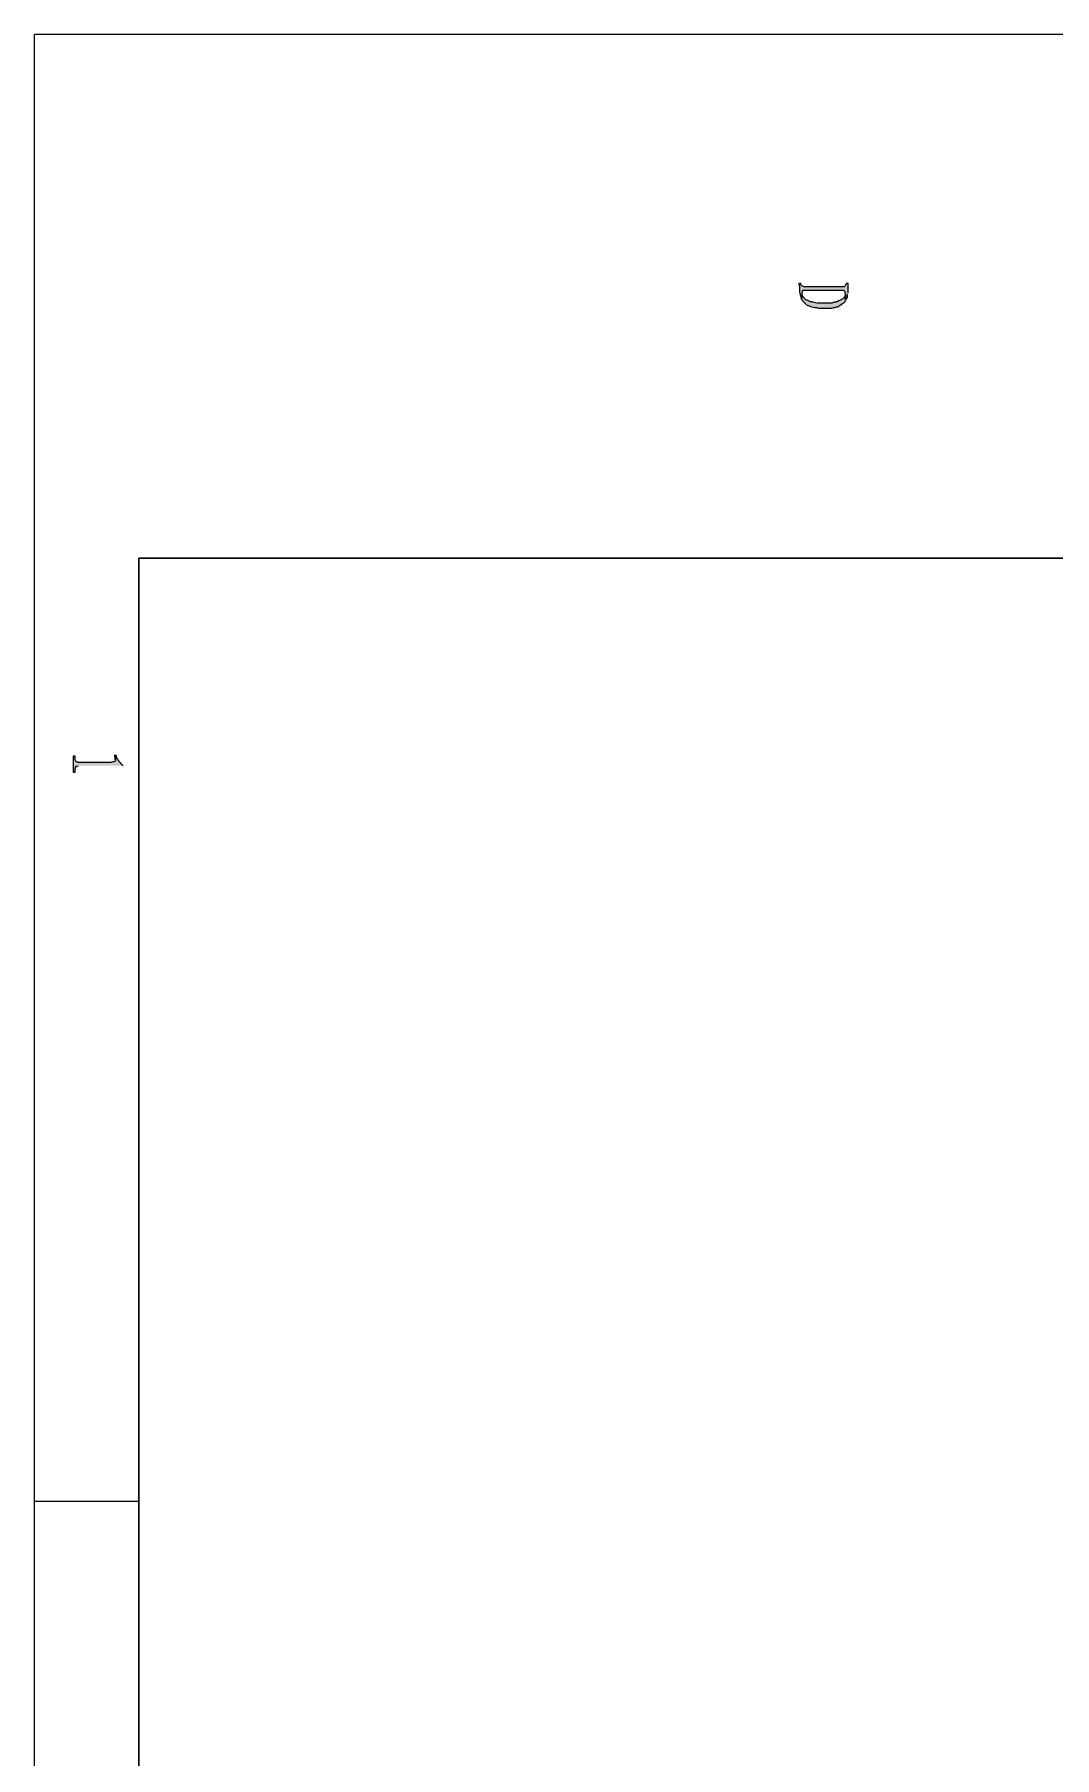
# Model space of a CAD drawing. Header units: inches. Extents: x 3 to 207, y 6 to 294.
# Drawn here: x 3.2 to 36.5, y 237.5 to 293.9 of the extents above; entities that cross this region are included whole.
import ezdxf

# ---------------------------------------------------------------- set-up
doc = ezdxf.new("R2010")
doc.units = ezdxf.units.IN
doc.header["$MEASUREMENT"] = 0
doc.layers.add('图层 1', color=7, linetype='Continuous')

msp = doc.modelspace()

# ---------------------------------------------------------------- hatches: boundary and pattern name
at = {"layer": '图层 1', "true_color": 0xffffff}
for points in [[(29.76, 285.418), (29.76, 285.736), (29.697, 285.736), (29.697, 285.715), (29.676, 285.694), (29.655, 285.651), (29.633, 285.63), (28.321, 285.63), (28.279, 285.651), (28.236, 285.672), (28.215, 285.694), (28.215, 285.736), (28.152, 285.736), (28.152, 285.694), (28.173, 285.651), (28.173, 285.44), (28.194, 285.397), (28.194, 285.355), (28.215, 285.312), (28.215, 285.291), (28.236, 285.249), (28.236, 285.228), (28.258, 285.376), (28.258, 285.461), (28.279, 285.503), (28.279, 285.524), (29.612, 285.524), (29.633, 285.503), (29.655, 285.482), (29.655, 285.44), (29.676, 285.376), (29.676, 285.186), (29.697, 285.228), (29.718, 285.249), (29.739, 285.291), (29.739, 285.376)], [(5.821, 270.305), (5.757, 270.305), (5.778, 270.263), (5.778, 270.178), (5.8, 270.157)]]:
    msp.add_hatch(color=7, dxfattribs=at).paths.add_polyline_path(points)
h = msp.add_hatch(color=7, dxfattribs=at)
edge = h.paths.add_edge_path()
edge.add_spline(control_points=[(29.676, 285.186), (29.676, 285.186), (29.676, 285.376), (29.676, 285.376), (29.608, 285.192), (29.574, 285.245), (29.4, 285.143), (29.4, 285.143), (29.358, 285.143), (29.358, 285.143), (29.358, 285.143), (29.316, 285.122), (29.316, 285.122), (29.316, 285.122), (29.273, 285.122), (29.273, 285.122), (29.273, 285.122), (29.231, 285.101), (29.231, 285.101), (29.147, 285.101), (29.062, 285.101), (28.977, 285.101), (28.977, 285.101), (28.744, 285.101), (28.744, 285.101), (28.671, 285.097), (28.606, 285.147), (28.533, 285.143), (28.533, 285.143), (28.49, 285.164), (28.49, 285.164), (28.49, 285.164), (28.448, 285.186), (28.448, 285.186), (28.448, 285.186), (28.384, 285.207), (28.384, 285.207), (28.384, 285.207), (28.342, 285.228), (28.342, 285.228), (28.342, 285.228), (28.321, 285.27), (28.321, 285.27), (28.321, 285.27), (28.279, 285.312), (28.279, 285.312), (28.279, 285.312), (28.258, 285.355), (28.258, 285.355), (28.258, 285.355), (28.258, 285.376), (28.258, 285.376), (28.258, 285.376), (28.236, 285.228), (28.236, 285.228), (28.236, 285.228), (28.258, 285.186), (28.258, 285.186), (28.258, 285.186), (28.279, 285.164), (28.279, 285.164), (28.279, 285.164), (28.3, 285.143), (28.3, 285.143), (28.3, 285.143), (28.321, 285.122), (28.321, 285.122), (28.321, 285.122), (28.342, 285.101), (28.342, 285.101), (28.342, 285.101), (28.363, 285.08), (28.363, 285.08), (28.363, 285.08), (28.384, 285.059), (28.384, 285.059), (28.384, 285.059), (28.406, 285.037), (28.406, 285.037), (28.406, 285.037), (28.448, 285.016), (28.448, 285.016), (28.448, 285.016), (28.469, 285.016), (28.469, 285.016), (28.469, 285.016), (28.511, 284.995), (28.511, 284.995), (28.567, 284.968), (28.681, 284.944), (28.744, 284.953), (28.744, 284.953), (28.787, 284.932), (28.787, 284.932), (28.787, 284.932), (28.956, 284.932), (28.956, 284.932), (29.034, 284.932), (29.111, 284.932), (29.189, 284.932), (29.189, 284.932), (29.231, 284.932), (29.231, 284.932), (29.231, 284.932), (29.295, 284.953), (29.295, 284.953), (29.295, 284.953), (29.337, 284.953), (29.337, 284.953), (29.337, 284.953), (29.379, 284.974), (29.379, 284.974), (29.379, 284.974), (29.422, 284.974), (29.422, 284.974), (29.422, 284.974), (29.464, 284.995), (29.464, 284.995), (29.464, 284.995), (29.485, 285.016), (29.485, 285.016), (29.485, 285.016), (29.528, 285.037), (29.528, 285.037), (29.528, 285.037), (29.549, 285.037), (29.549, 285.037), (29.549, 285.037), (29.549, 285.059), (29.549, 285.059), (29.549, 285.059), (29.591, 285.08), (29.591, 285.08), (29.591, 285.08), (29.612, 285.101), (29.612, 285.101), (29.612, 285.101), (29.633, 285.122), (29.633, 285.122), (29.633, 285.122), (29.676, 285.164), (29.676, 285.164)], knot_values=[0, 0, 0, 0, 0.352778, 0.352778, 0.352778, 0.705556, 0.705556, 0.705556, 1.058333, 1.058333, 1.058333, 1.411111, 1.411111, 1.411111, 1.763889, 1.763889, 1.763889, 2.116667, 2.116667, 2.116667, 2.469444, 2.469444, 2.469444, 2.822222, 2.822222, 2.822222, 3.175, 3.175, 3.175, 3.527778, 3.527778, 3.527778, 3.880556, 3.880556, 3.880556, 4.233333, 4.233333, 4.233333, 4.586111, 4.586111, 4.586111, 4.938889, 4.938889, 4.938889, 5.291667, 5.291667, 5.291667, 5.644444, 5.644444, 5.644444, 5.997222, 5.997222, 5.997222, 6.35, 6.35, 6.35, 6.702778, 6.702778, 6.702778, 7.055556, 7.055556, 7.055556, 7.408333, 7.408333, 7.408333, 7.761111, 7.761111, 7.761111, 8.113889, 8.113889, 8.113889, 8.466667, 8.466667, 8.466667, 8.819444, 8.819444, 8.819444, 9.172222, 9.172222, 9.172222, 9.525, 9.525, 9.525, 9.877778, 9.877778, 9.877778, 10.230556, 10.230556, 10.230556, 10.583333, 10.583333, 10.583333, 10.936111, 10.936111, 10.936111, 11.288889, 11.288889, 11.288889, 11.641667, 11.641667, 11.641667, 11.994444, 11.994444, 11.994444, 12.347222, 12.347222, 12.347222, 12.7, 12.7, 12.7, 13.052778, 13.052778, 13.052778, 13.405556, 13.405556, 13.405556, 13.758333, 13.758333, 13.758333, 14.111111, 14.111111, 14.111111, 14.463889, 14.463889, 14.463889, 14.816667, 14.816667, 14.816667, 15.169444, 15.169444, 15.169444, 15.522222, 15.522222, 15.522222, 15.875, 15.875, 15.875, 16.227778, 16.227778, 16.227778, 16.580556, 16.580556, 16.580556, 16.580556], degree=3, periodic=0)
edge.add_line((29.676, 285.164), (29.676, 285.186))
h = msp.add_hatch(color=7, dxfattribs=at)
edge = h.paths.add_edge_path()
edge.add_spline(control_points=[(6.054, 269.967), (6.001, 270.025), (5.947, 270.076), (5.906, 270.136), (5.906, 270.136), (5.884, 270.178), (5.884, 270.178), (5.884, 270.178), (5.863, 270.2), (5.863, 270.2), (5.863, 270.2), (5.842, 270.242), (5.842, 270.242), (5.842, 270.242), (5.821, 270.263), (5.821, 270.263), (5.821, 270.263), (5.821, 270.305), (5.821, 270.305), (5.821, 270.305), (5.8, 270.157), (5.8, 270.157), (5.8, 270.157), (5.8, 270.136), (5.8, 270.136), (5.8, 270.136), (5.757, 270.094), (5.757, 270.094), (5.757, 270.094), (5.715, 270.094), (5.715, 270.094), (5.715, 270.094), (5.652, 270.073), (5.652, 270.073), (5.652, 270.073), (4.572, 270.073), (4.572, 270.073), (4.572, 270.073), (4.551, 270.094), (4.551, 270.094), (4.551, 270.094), (4.53, 270.094), (4.53, 270.094), (4.53, 270.094), (4.508, 270.115), (4.508, 270.115), (4.508, 270.115), (4.487, 270.157), (4.487, 270.157), (4.487, 270.157), (4.487, 270.284), (4.487, 270.284), (4.487, 270.284), (4.424, 270.284), (4.424, 270.284), (4.424, 270.284), (4.424, 269.755), (4.424, 269.755), (4.424, 269.755), (4.487, 269.755), (4.487, 269.755), (4.482, 269.833), (4.478, 269.977), (4.593, 269.967)], knot_values=[0, 0, 0, 0, 0.352778, 0.352778, 0.352778, 0.705556, 0.705556, 0.705556, 1.058333, 1.058333, 1.058333, 1.411111, 1.411111, 1.411111, 1.763889, 1.763889, 1.763889, 2.116667, 2.116667, 2.116667, 2.469444, 2.469444, 2.469444, 2.822222, 2.822222, 2.822222, 3.175, 3.175, 3.175, 3.527778, 3.527778, 3.527778, 3.880556, 3.880556, 3.880556, 4.233333, 4.233333, 4.233333, 4.586111, 4.586111, 4.586111, 4.938889, 4.938889, 4.938889, 5.291667, 5.291667, 5.291667, 5.644444, 5.644444, 5.644444, 5.997222, 5.997222, 5.997222, 6.35, 6.35, 6.35, 6.702778, 6.702778, 6.702778, 7.055556, 7.055556, 7.055556, 7.408333, 7.408333, 7.408333, 7.408333], degree=3, periodic=0)
edge.add_line((4.593, 269.967), (6.054, 269.967))

# ---------------------------------------------------------------- linework, layer by layer
at = {"layer": '图层 1', "color": 7, "lineweight": 15, "true_color": 0xffffff}
for points in [[(206.777, 5.934), (206.777, 293.885), (3.154, 293.885)], [(3.154, 5.934), (3.154, 293.885)], [(6.562, 245.9), (3.154, 245.9)]]:
    msp.add_lwpolyline(points, dxfattribs=at)
at = {"layer": '图层 1', "lineweight": 0}
for points in [[(29.76, 285.418), (29.76, 285.736), (29.697, 285.736), (29.697, 285.715), (29.676, 285.694), (29.655, 285.651), (29.633, 285.63), (28.321, 285.63), (28.279, 285.651), (28.236, 285.672), (28.215, 285.694), (28.215, 285.736), (28.152, 285.736), (28.152, 285.694), (28.173, 285.651), (28.173, 285.44), (28.194, 285.397), (28.194, 285.355), (28.215, 285.312), (28.215, 285.291), (28.236, 285.249), (28.236, 285.228), (28.258, 285.376), (28.258, 285.461), (28.279, 285.503), (28.279, 285.524), (29.612, 285.524), (29.633, 285.503), (29.655, 285.482), (29.655, 285.44), (29.676, 285.376), (29.676, 285.186), (29.697, 285.228), (29.718, 285.249), (29.739, 285.291), (29.739, 285.376)], [(5.821, 270.305), (5.757, 270.305), (5.778, 270.263), (5.778, 270.178), (5.8, 270.157)]]:
    msp.add_lwpolyline(points, dxfattribs=at)
at = {"layer": '图层 1', "color": 7, "lineweight": 30, "true_color": 0xffffff}
for points in [[(6.562, 276.761), (203.369, 276.761), (203.369, 9.342)], [(6.562, 276.761), (6.562, 9.342)]]:
    msp.add_lwpolyline(points, dxfattribs=at)
at = {"layer": '图层 1', "lineweight": 0}
for points, knots in [([(29.676, 285.186), (29.676, 285.186), (29.676, 285.376), (29.676, 285.376), (29.608, 285.192), (29.574, 285.245), (29.4, 285.143), (29.4, 285.143), (29.358, 285.143), (29.358, 285.143), (29.358, 285.143), (29.316, 285.122), (29.316, 285.122), (29.316, 285.122), (29.273, 285.122), (29.273, 285.122), (29.273, 285.122), (29.231, 285.101), (29.231, 285.101), (29.147, 285.101), (29.062, 285.101), (28.977, 285.101), (28.977, 285.101), (28.744, 285.101), (28.744, 285.101), (28.671, 285.097), (28.606, 285.147), (28.533, 285.143), (28.533, 285.143), (28.49, 285.164), (28.49, 285.164), (28.49, 285.164), (28.448, 285.186), (28.448, 285.186), (28.448, 285.186), (28.384, 285.207), (28.384, 285.207), (28.384, 285.207), (28.342, 285.228), (28.342, 285.228), (28.342, 285.228), (28.321, 285.27), (28.321, 285.27), (28.321, 285.27), (28.279, 285.312), (28.279, 285.312), (28.279, 285.312), (28.258, 285.355), (28.258, 285.355), (28.258, 285.355), (28.258, 285.376), (28.258, 285.376), (28.258, 285.376), (28.236, 285.228), (28.236, 285.228), (28.236, 285.228), (28.258, 285.186), (28.258, 285.186), (28.258, 285.186), (28.279, 285.164), (28.279, 285.164), (28.279, 285.164), (28.3, 285.143), (28.3, 285.143), (28.3, 285.143), (28.321, 285.122), (28.321, 285.122), (28.321, 285.122), (28.342, 285.101), (28.342, 285.101), (28.342, 285.101), (28.363, 285.08), (28.363, 285.08), (28.363, 285.08), (28.384, 285.059), (28.384, 285.059), (28.384, 285.059), (28.406, 285.037), (28.406, 285.037), (28.406, 285.037), (28.448, 285.016), (28.448, 285.016), (28.448, 285.016), (28.469, 285.016), (28.469, 285.016), (28.469, 285.016), (28.511, 284.995), (28.511, 284.995), (28.567, 284.968), (28.681, 284.944), (28.744, 284.953), (28.744, 284.953), (28.787, 284.932), (28.787, 284.932), (28.787, 284.932), (28.956, 284.932), (28.956, 284.932), (29.034, 284.932), (29.111, 284.932), (29.189, 284.932), (29.189, 284.932), (29.231, 284.932), (29.231, 284.932), (29.231, 284.932), (29.295, 284.953), (29.295, 284.953), (29.295, 284.953), (29.337, 284.953), (29.337, 284.953), (29.337, 284.953), (29.379, 284.974), (29.379, 284.974), (29.379, 284.974), (29.422, 284.974), (29.422, 284.974), (29.422, 284.974), (29.464, 284.995), (29.464, 284.995), (29.464, 284.995), (29.485, 285.016), (29.485, 285.016), (29.485, 285.016), (29.528, 285.037), (29.528, 285.037), (29.528, 285.037), (29.549, 285.037), (29.549, 285.037), (29.549, 285.037), (29.549, 285.059), (29.549, 285.059), (29.549, 285.059), (29.591, 285.08), (29.591, 285.08), (29.591, 285.08), (29.612, 285.101), (29.612, 285.101), (29.612, 285.101), (29.633, 285.122), (29.633, 285.122), (29.633, 285.122), (29.676, 285.164), (29.676, 285.164)], [0, 0, 0, 0, 1, 1, 1, 2, 2, 2, 3, 3, 3, 4, 4, 4, 5, 5, 5, 6, 6, 6, 7, 7, 7, 8, 8, 8, 9, 9, 9, 10, 10, 10, 11, 11, 11, 12, 12, 12, 13, 13, 13, 14, 14, 14, 15, 15, 15, 16, 16, 16, 17, 17, 17, 18, 18, 18, 19, 19, 19, 20, 20, 20, 21, 21, 21, 22, 22, 22, 23, 23, 23, 24, 24, 24, 25, 25, 25, 26, 26, 26, 27, 27, 27, 28, 28, 28, 29, 29, 29, 30, 30, 30, 31, 31, 31, 32, 32, 32, 33, 33, 33, 34, 34, 34, 35, 35, 35, 36, 36, 36, 37, 37, 37, 38, 38, 38, 39, 39, 39, 40, 40, 40, 41, 41, 41, 42, 42, 42, 43, 43, 43, 44, 44, 44, 45, 45, 45, 46, 46, 46, 47, 47, 47, 47]), ([(6.054, 269.967), (6.001, 270.025), (5.947, 270.076), (5.906, 270.136), (5.906, 270.136), (5.884, 270.178), (5.884, 270.178), (5.884, 270.178), (5.863, 270.2), (5.863, 270.2), (5.863, 270.2), (5.842, 270.242), (5.842, 270.242), (5.842, 270.242), (5.821, 270.263), (5.821, 270.263), (5.821, 270.263), (5.821, 270.305), (5.821, 270.305), (5.821, 270.305), (5.8, 270.157), (5.8, 270.157), (5.8, 270.157), (5.8, 270.136), (5.8, 270.136), (5.8, 270.136), (5.757, 270.094), (5.757, 270.094), (5.757, 270.094), (5.715, 270.094), (5.715, 270.094), (5.715, 270.094), (5.652, 270.073), (5.652, 270.073), (5.652, 270.073), (4.572, 270.073), (4.572, 270.073), (4.572, 270.073), (4.551, 270.094), (4.551, 270.094), (4.551, 270.094), (4.53, 270.094), (4.53, 270.094), (4.53, 270.094), (4.508, 270.115), (4.508, 270.115), (4.508, 270.115), (4.487, 270.157), (4.487, 270.157), (4.487, 270.157), (4.487, 270.284), (4.487, 270.284), (4.487, 270.284), (4.424, 270.284), (4.424, 270.284), (4.424, 270.284), (4.424, 269.755), (4.424, 269.755), (4.424, 269.755), (4.487, 269.755), (4.487, 269.755), (4.482, 269.833), (4.478, 269.977), (4.593, 269.967)], [0, 0, 0, 0, 1, 1, 1, 2, 2, 2, 3, 3, 3, 4, 4, 4, 5, 5, 5, 6, 6, 6, 7, 7, 7, 8, 8, 8, 9, 9, 9, 10, 10, 10, 11, 11, 11, 12, 12, 12, 13, 13, 13, 14, 14, 14, 15, 15, 15, 16, 16, 16, 17, 17, 17, 18, 18, 18, 19, 19, 19, 20, 20, 20, 21, 21, 21, 21])]:
    msp.add_open_spline(points, degree=3, knots=knots, dxfattribs=at)

doc.saveas('drawing.dxf')
